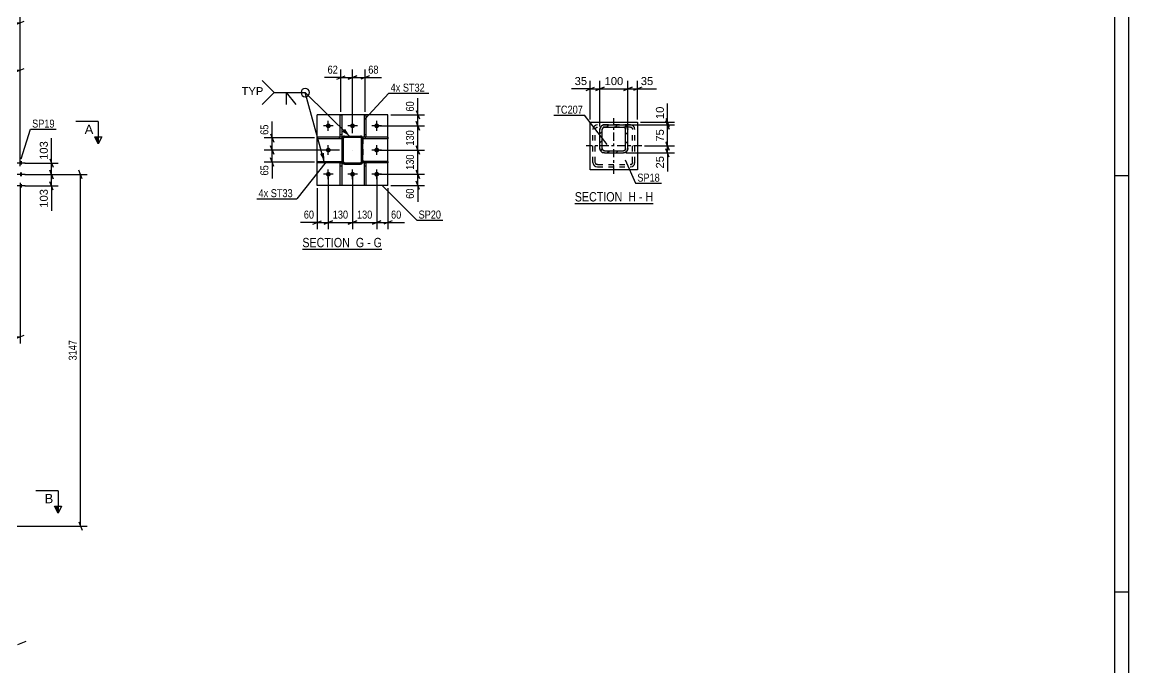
# Model space of a CAD drawing. Header units: millimetres. Extents: x 0 to 1189, y 0 to 841.
# Drawn here: x 792.7 to 1189, y 419.9 to 651.1 of the extents above; entities that cross this region are included whole.
import ezdxf

# ---------------------------------------------------------------- set-up
doc = ezdxf.new("R2010")
doc.units = ezdxf.units.MM
doc.linetypes.add('DXK_LINE_DOT2', pattern=[3.9198, 1.9599, -1.9599])
doc.linetypes.add('DXK_LINE_DOT3', pattern=[5.9187, 2.979, -0.9799, 0.9799, -0.9799])
doc.styles.add('Arial', font='ARIAL.TTF', dxfattribs={"height": 0.2})
doc.styles.add('Arial Narrow', font='ARIALN.TTF', dxfattribs={"height": 0.2})

# ---------------------------------------------------------------- blocks, each defined once
blk = doc.blocks.new('Unknown-203723932-1135')
at = {"color": 5, "linetype": 'Continuous'}
for p, q in [((1189, 0), (1189, 841)), ((1184, 5), (1184, 836)), ((1189, 596), (1184, 596)), ((1189, 447), (1184, 447))]:
    blk.add_line(p, q, dxfattribs=at)
blk = doc.blocks.new('Unknown-203723932-17 - 6226')
at = {"color": 6, "linetype": 'Continuous'}
blk.add_line((893.01, 569.74), (921.51, 569.74), dxfattribs=at)
at = {"color": 0, "linetype": 'Continuous'}
blk.add_wipeout([(911.12, 570.49), (911.12, 573.99), (893.01, 573.99), (893.01, 570.49)], dxfattribs=at)
at = {"color": 7, "linetype": 'Continuous', "style": 'Arial Narrow'}
blk.add_text('SECTION ', height=3.34, dxfattribs=at).set_placement((893.01, 570.49))
at = {"color": 0, "linetype": 'Continuous'}
blk.add_wipeout([(915.15, 570.49), (915.15, 573.99), (912.17, 573.99), (912.17, 570.49)], dxfattribs=at)
blk.add_wipeout([(917.48, 570.49), (917.48, 573.99), (916.2, 573.99), (916.2, 570.49)], dxfattribs=at)
at = {"color": 7, "linetype": 'Continuous', "style": 'Arial Narrow'}
blk.add_text('G', height=3.34, dxfattribs=at).set_placement((912.17, 570.49))
at = {"color": 0, "linetype": 'Continuous'}
blk.add_wipeout([(921.51, 570.49), (921.51, 573.99), (918.53, 573.99), (918.53, 570.49)], dxfattribs=at)
at = {"color": 7, "linetype": 'Continuous', "style": 'Arial Narrow'}
for s, p in [('-', (916.2, 570.49)), ('G', (918.53, 570.49))]:
    blk.add_text(s, height=3.34, dxfattribs=at).set_placement(p)
blk = doc.blocks.new('Unknown-203723932-23 - 41857')
at = {"color": 6, "linetype": 'Continuous'}
blk.add_line((990.58, 586.13), (1018.65, 586.13), dxfattribs=at)
at = {"color": 0, "linetype": 'Continuous'}
blk.add_wipeout([(1008.69, 586.88), (1008.69, 590.38), (990.58, 590.38), (990.58, 586.88)], dxfattribs=at)
at = {"color": 7, "linetype": 'Continuous', "style": 'Arial Narrow'}
blk.add_text('SECTION ', height=3.34, dxfattribs=at).set_placement((990.58, 586.88))
at = {"color": 0, "linetype": 'Continuous'}
blk.add_wipeout([(1012.51, 586.88), (1012.51, 590.38), (1009.74, 590.38), (1009.74, 586.88)], dxfattribs=at)
blk.add_wipeout([(1014.84, 586.88), (1014.84, 590.38), (1013.56, 590.38), (1013.56, 586.88)], dxfattribs=at)
at = {"color": 7, "linetype": 'Continuous', "style": 'Arial Narrow'}
blk.add_text('H', height=3.34, dxfattribs=at).set_placement((1009.74, 586.88))
at = {"color": 0, "linetype": 'Continuous'}
blk.add_wipeout([(1018.65, 586.88), (1018.65, 590.38), (1015.89, 590.38), (1015.89, 586.88)], dxfattribs=at)
at = {"color": 7, "linetype": 'Continuous', "style": 'Arial Narrow'}
for s, p in [('-', (1013.56, 586.88)), ('H', (1015.89, 586.88))]:
    blk.add_text(s, height=3.34, dxfattribs=at).set_placement(p)
blk = doc.blocks.new('Part-203723932-6393 - 6226')
at = {"color": 2, "linetype": 'Continuous'}
for p, q in [((915.23, 592.62), (915.23, 600.69)), ((915.23, 600.69), (915.76, 600.69)), ((915.76, 600.69), (915.76, 592.62)), ((915.76, 592.62), (915.23, 592.62))]:
    blk.add_line(p, q, dxfattribs=at)
at = {"color": 7, "linetype": 'DXK_LINE_DOT2'}
blk.add_line((915.23, 599.69), (915.76, 599.69), dxfattribs=at)
blk = doc.blocks.new('Part-203723932-6305 - 6226')
at = {"color": 2, "linetype": 'Continuous'}
for p, q in [((923.64, 609.88), (914.64, 609.88)), ((914.64, 609.88), (914.64, 609.48)), ((923.64, 609.35), (914.64, 609.35)), ((923.64, 609.88), (923.64, 609.35))]:
    blk.add_line(p, q, dxfattribs=at)
at = {"color": 7, "linetype": 'DXK_LINE_DOT2'}
for p, q in [((914.64, 609.48), (914.64, 609.35)), ((915.64, 609.35), (915.64, 609.88))]:
    blk.add_line(p, q, dxfattribs=at)
blk = doc.blocks.new('Part-203723932-6334 - 6226')
at = {"color": 2, "linetype": 'Continuous'}
for p, q in [((898.31, 592.62), (898.31, 617.95)), ((923.64, 617.95), (898.31, 617.95)), ((923.64, 592.62), (923.64, 617.95)), ((923.64, 592.62), (898.31, 592.62))]:
    blk.add_line(p, q, dxfattribs=at)
blk = doc.blocks.new('Bolt-203723932-6318 - 6226')
at = {"linetype": 'Continuous'}
for points in [[(901.44, 613.95, -1), (903.17, 613.95, -1)], [(910.11, 613.95, -1), (911.84, 613.95, -1)], [(918.77, 613.95, -1), (920.51, 613.95, -1)], [(901.44, 605.29, -1), (903.17, 605.29, -1)], [(918.77, 605.29, -1), (920.51, 605.29, -1)], [(901.44, 596.62, -1), (903.17, 596.62, -1)], [(910.11, 596.62, -1), (911.84, 596.62, -1)], [(918.77, 596.62, -1), (920.51, 596.62, -1)]]:
    blk.add_hatch(color=1, dxfattribs=at).paths.add_polyline_path(points)
at = {"color": 1, "linetype": 'Continuous'}
for p, q in [((902.31, 612.22), (902.31, 615.69)), ((910.97, 612.22), (910.97, 615.69)), ((919.64, 612.22), (919.64, 615.69)), ((904.04, 613.95), (900.57, 613.95)), ((912.71, 613.95), (909.24, 613.95)), ((921.37, 613.95), (917.91, 613.95)), ((902.31, 603.55), (902.31, 607.02)), ((919.64, 603.55), (919.64, 607.02)), ((904.04, 605.29), (900.57, 605.29)), ((921.37, 605.29), (917.91, 605.29)), ((904.04, 596.62), (900.57, 596.62)), ((902.31, 594.89), (902.31, 598.35)), ((912.71, 596.62), (909.24, 596.62)), ((910.97, 594.89), (910.97, 598.35)), ((921.37, 596.62), (917.91, 596.62)), ((919.64, 594.89), (919.64, 598.35))]:
    blk.add_line(p, q, dxfattribs=at)
blk = doc.blocks.new('Part-203723932-6310 - 6226')
at = {"color": 2, "linetype": 'Continuous'}
for p, q in [((923.64, 601.22), (914.64, 601.22)), ((914.64, 600.68), (914.64, 601.09)), ((915.23, 600.68), (914.64, 600.68)), ((923.64, 600.68), (915.76, 600.68)), ((923.64, 601.22), (923.64, 600.68))]:
    blk.add_line(p, q, dxfattribs=at)
at = {"color": 7, "linetype": 'DXK_LINE_DOT2'}
for p, q in [((914.64, 601.09), (914.64, 601.22)), ((915.76, 600.68), (915.23, 600.68)), ((915.64, 600.68), (915.64, 601.22))]:
    blk.add_line(p, q, dxfattribs=at)
blk = doc.blocks.new('Part-203723932-6401 - 6226')
at = {"color": 2, "linetype": 'Continuous'}
for p, q in [((907.31, 609.88), (898.31, 609.88)), ((898.31, 609.88), (898.31, 609.35)), ((907.31, 609.35), (898.31, 609.35)), ((907.31, 609.49), (907.31, 609.88))]:
    blk.add_line(p, q, dxfattribs=at)
at = {"color": 7, "linetype": 'DXK_LINE_DOT2'}
for p, q in [((906.31, 609.35), (906.31, 609.88)), ((907.31, 609.49), (907.31, 609.35))]:
    blk.add_line(p, q, dxfattribs=at)
blk = doc.blocks.new('Part-203723932-6406 - 6226')
at = {"color": 2, "linetype": 'Continuous'}
for p, q in [((898.31, 601.22), (907.31, 601.22)), ((898.31, 601.22), (898.31, 600.68)), ((906.56, 600.68), (898.31, 600.68)), ((907.31, 600.68), (907.1, 600.68)), ((907.31, 600.68), (907.31, 601.09))]:
    blk.add_line(p, q, dxfattribs=at)
at = {"color": 7, "linetype": 'DXK_LINE_DOT2'}
for p, q in [((906.31, 600.68), (906.31, 601.22)), ((907.1, 600.68), (906.56, 600.68)), ((907.31, 601.22), (907.31, 601.09))]:
    blk.add_line(p, q, dxfattribs=at)
blk = doc.blocks.new('Part-203723932-6411 - 6226')
at = {"color": 2, "linetype": 'Continuous'}
for p, q in [((906.56, 592.62), (906.56, 600.69)), ((906.56, 600.69), (907.1, 600.69)), ((907.1, 600.69), (907.1, 592.62)), ((907.1, 592.62), (906.56, 592.62))]:
    blk.add_line(p, q, dxfattribs=at)
at = {"color": 7, "linetype": 'DXK_LINE_DOT2'}
blk.add_line((906.56, 599.69), (907.1, 599.69), dxfattribs=at)
blk = doc.blocks.new('Part-203723932-6425 - 6226')
at = {"color": 2, "linetype": 'Continuous'}
for p, q in [((906.56, 609.89), (906.56, 617.95)), ((906.56, 617.95), (907.1, 617.95)), ((907.1, 617.95), (907.1, 609.89)), ((907.1, 609.89), (906.56, 609.89))]:
    blk.add_line(p, q, dxfattribs=at)
at = {"color": 7, "linetype": 'DXK_LINE_DOT2'}
blk.add_line((906.56, 610.89), (907.1, 610.89), dxfattribs=at)
blk = doc.blocks.new('Part-203723932-6430 - 6226')
at = {"color": 2, "linetype": 'Continuous'}
for p, q in [((915.23, 609.89), (915.23, 617.95)), ((915.23, 617.95), (915.76, 617.95)), ((915.76, 617.95), (915.76, 609.89)), ((915.76, 609.89), (915.23, 609.89))]:
    blk.add_line(p, q, dxfattribs=at)
at = {"color": 7, "linetype": 'DXK_LINE_DOT2'}
blk.add_line((915.23, 610.89), (915.76, 610.89), dxfattribs=at)
blk = doc.blocks.new('Part-203723932-6449 - 6226')
at = {"linetype": 'Continuous'}
h = blk.add_hatch(dxfattribs=at)
h.set_pattern_fill('', scale=0.7, style=0, pattern_type=0)
h.set_pattern_definition([(45, (914.4065, 610.0519), (-1.57154, 1.57154), [])])
h.paths.add_polyline_path([(914.58, 609.79), (914.41, 610.05), (914.15, 610.23), (913.84, 610.29), (908.11, 610.29), (907.8, 610.23), (907.54, 610.05), (907.37, 609.79), (907.31, 609.49), (907.31, 601.09), (907.37, 600.78), (907.54, 600.52), (907.8, 600.35), (908.11, 600.29), (913.84, 600.29), (914.15, 600.35), (914.41, 600.52), (914.58, 600.78), (914.64, 601.09), (914.64, 609.49)])
h.paths.add_polyline_path([(914.24, 601.09), (914.21, 600.93), (914.12, 600.8), (913.99, 600.72), (913.84, 600.69), (908.11, 600.69), (907.95, 600.72), (907.82, 600.8), (907.74, 600.93), (907.71, 601.09), (907.71, 609.49), (907.74, 609.64), (907.82, 609.77), (907.95, 609.86), (908.11, 609.89), (913.84, 609.89), (913.99, 609.86), (914.12, 609.77), (914.21, 609.64), (914.24, 609.49)])
at = {"color": 7, "linetype": 'DXK_LINE_DOT2'}
for p, q in [((907.31, 609.49), (907.37, 609.79)), ((907.31, 609.49), (907.31, 601.09)), ((907.74, 609.64), (907.71, 609.49)), ((907.71, 601.09), (907.71, 609.49)), ((907.82, 609.77), (907.74, 609.64)), ((907.8, 610.23), (908.11, 610.29)), ((907.95, 609.86), (907.82, 609.77)), ((908.11, 609.89), (907.95, 609.86)), ((908.11, 610.29), (913.84, 610.29)), ((908.11, 609.89), (913.84, 609.89)), ((913.84, 610.29), (914.15, 610.23)), ((913.99, 609.86), (913.84, 609.89)), ((914.12, 609.77), (913.99, 609.86)), ((914.21, 609.64), (914.12, 609.77)), ((914.24, 609.49), (914.21, 609.64)), ((914.24, 601.09), (914.24, 609.49)), ((914.58, 609.79), (914.64, 609.49)), ((914.64, 609.49), (914.64, 601.09)), ((907.37, 600.78), (907.31, 601.09)), ((907.71, 601.09), (907.74, 600.93)), ((907.74, 600.93), (907.82, 600.8)), ((908.11, 600.29), (907.8, 600.35)), ((907.82, 600.8), (907.95, 600.72)), ((907.95, 600.72), (908.11, 600.69)), ((908.11, 600.69), (913.84, 600.69)), ((908.11, 600.29), (913.84, 600.29)), ((913.84, 600.69), (913.99, 600.72)), ((914.15, 600.35), (913.84, 600.29)), ((913.99, 600.72), (914.12, 600.8)), ((914.12, 600.8), (914.21, 600.93)), ((914.21, 600.93), (914.24, 601.09)), ((914.64, 601.09), (914.58, 600.78))]:
    blk.add_line(p, q, dxfattribs=at)
at = {"color": 2, "linetype": 'Continuous'}
for p, q in [((907.37, 609.79), (907.31, 609.49)), ((907.31, 601.09), (907.31, 609.49)), ((907.71, 609.49), (907.74, 609.64)), ((907.71, 601.09), (907.71, 609.49)), ((907.74, 609.64), (907.82, 609.77)), ((908.11, 610.29), (907.8, 610.23)), ((907.82, 609.77), (907.95, 609.86)), ((907.95, 609.86), (908.11, 609.89)), ((908.11, 610.29), (913.84, 610.29)), ((908.11, 609.89), (913.84, 609.89)), ((914.15, 610.23), (913.84, 610.29)), ((913.84, 609.89), (913.99, 609.86)), ((913.99, 609.86), (914.12, 609.77)), ((914.12, 609.77), (914.21, 609.64)), ((914.21, 609.64), (914.24, 609.49)), ((914.24, 601.09), (914.24, 609.49)), ((914.64, 609.49), (914.58, 609.79)), ((914.64, 601.09), (914.64, 609.49)), ((907.31, 601.09), (907.37, 600.78)), ((907.74, 600.93), (907.71, 601.09)), ((907.82, 600.8), (907.74, 600.93)), ((907.8, 600.35), (908.11, 600.29)), ((907.95, 600.72), (907.82, 600.8)), ((908.11, 600.69), (907.95, 600.72)), ((908.11, 600.69), (913.84, 600.69)), ((908.11, 600.29), (913.84, 600.29)), ((913.99, 600.72), (913.84, 600.69)), ((913.84, 600.29), (914.15, 600.35)), ((914.12, 600.8), (913.99, 600.72)), ((914.21, 600.93), (914.12, 600.8)), ((914.24, 601.09), (914.21, 600.93)), ((914.58, 600.78), (914.64, 601.09))]:
    blk.add_line(p, q, dxfattribs=at)
at = {"color": 7, "linetype": 'DXK_LINE_DOT3'}
blk.add_line((910.97, 605.29), (910.97, 605.29), dxfattribs=at)
at = {"color": 7, "linetype": 'DXK_LINE_DOT2'}
for centre, start, end in [((908.11, 609.49), 112.5, 157.5), ((913.84, 609.49), 22.5, 67.5), ((908.11, 601.09), 202.5, 247.5), ((913.84, 601.09), 292.5, 337.5)]:
    blk.add_arc(centre, 0.8, start, end, dxfattribs=at)
at = {"color": 2, "linetype": 'Continuous'}
for centre, start, end in [((908.11, 609.49), 112.5, 157.5), ((913.84, 609.49), 22.5, 67.5), ((908.11, 601.09), 202.5, 247.5), ((913.84, 601.09), 292.5, 337.5)]:
    blk.add_arc(centre, 0.8, start, end, dxfattribs=at)
blk = doc.blocks.new('Part-203723932-41882 - 41857')
at = {"color": 2, "linetype": 'Continuous'}
for p, q in [((996.09, 598.26), (996.09, 615.26)), ((996.09, 615.26), (1013.09, 615.26)), ((1013.09, 615.26), (1013.09, 598.26)), ((1013.09, 598.26), (996.09, 598.26))]:
    blk.add_line(p, q, dxfattribs=at)
blk = doc.blocks.new('Part-203723932-41876 - 41857')
at = {"linetype": 'Continuous'}
h = blk.add_hatch(dxfattribs=at)
h.set_pattern_fill('', scale=0.7, style=0, pattern_type=0)
h.set_pattern_definition([(45, (1008.6003, 604.3815), (-1.57154, 1.57154), [])])
h.paths.add_polyline_path([(1007.99, 604.26), (1008.6, 604.38), (1009.12, 604.73), (1009.47, 605.25), (1009.59, 605.86), (1009.59, 612.66), (1009.47, 613.27), (1009.12, 613.79), (1008.6, 614.14), (1007.99, 614.26), (1001.19, 614.26), (1000.58, 614.14), (1000.06, 613.79), (999.71, 613.27), (999.59, 612.66), (999.59, 605.86), (999.71, 605.25), (1000.06, 604.73), (1000.58, 604.38), (1001.19, 604.26)])
h.paths.add_polyline_path([(1001.19, 605.06), (1000.88, 605.12), (1000.62, 605.29), (1000.45, 605.55), (1000.39, 605.86), (1000.39, 612.66), (1000.45, 612.97), (1000.62, 613.23), (1000.88, 613.4), (1001.19, 613.46), (1007.99, 613.46), (1008.29, 613.4), (1008.55, 613.23), (1008.73, 612.97), (1008.79, 612.66), (1008.79, 605.86), (1008.73, 605.55), (1008.55, 605.29), (1008.29, 605.12), (1007.99, 605.06)])
at = {"color": 7, "linetype": 'DXK_LINE_DOT2'}
for p, q in [((999.59, 612.66), (999.71, 613.27)), ((999.59, 605.86), (999.59, 612.66)), ((1000.45, 612.97), (1000.39, 612.66)), ((1000.39, 605.86), (1000.39, 612.66)), ((1000.58, 614.14), (1001.19, 614.26)), ((1001.19, 613.46), (1000.88, 613.4)), ((1001.19, 614.26), (1007.99, 614.26)), ((1001.19, 613.46), (1007.99, 613.46)), ((1007.99, 614.26), (1008.6, 614.14)), ((1008.29, 613.4), (1007.99, 613.46)), ((1008.79, 612.66), (1008.73, 612.97)), ((1008.79, 605.86), (1008.79, 612.66)), ((1009.47, 613.27), (1009.59, 612.66)), ((1009.59, 605.86), (1009.59, 612.66)), ((999.71, 605.25), (999.59, 605.86)), ((1000.39, 605.86), (1000.45, 605.55)), ((1001.19, 604.26), (1000.58, 604.38)), ((1000.88, 605.12), (1001.19, 605.06)), ((1001.19, 605.06), (1007.99, 605.06)), ((1001.19, 604.26), (1007.99, 604.26)), ((1007.99, 605.06), (1008.29, 605.12)), ((1008.6, 604.38), (1007.99, 604.26)), ((1008.73, 605.55), (1008.79, 605.86)), ((1009.59, 605.86), (1009.47, 605.25))]:
    blk.add_line(p, q, dxfattribs=at)
at = {"color": 2, "linetype": 'Continuous'}
for p, q in [((999.71, 613.27), (999.59, 612.66)), ((999.59, 605.86), (999.59, 612.66)), ((1000.39, 612.66), (1000.45, 612.97)), ((1000.39, 605.86), (1000.39, 612.66)), ((1001.19, 614.26), (1000.58, 614.14)), ((1000.88, 613.4), (1001.19, 613.46)), ((1001.19, 614.26), (1007.99, 614.26)), ((1001.19, 613.46), (1007.99, 613.46)), ((1008.6, 614.14), (1007.99, 614.26)), ((1007.99, 613.46), (1008.29, 613.4)), ((1008.73, 612.97), (1008.79, 612.66)), ((1008.79, 605.86), (1008.79, 612.66)), ((1009.59, 612.66), (1009.47, 613.27)), ((1009.59, 605.86), (1009.59, 612.66)), ((999.59, 605.86), (999.71, 605.25)), ((1000.45, 605.55), (1000.39, 605.86)), ((1000.58, 604.38), (1001.19, 604.26)), ((1001.19, 605.06), (1000.88, 605.12)), ((1001.19, 605.06), (1007.99, 605.06)), ((1001.19, 604.26), (1007.99, 604.26)), ((1008.29, 605.12), (1007.99, 605.06)), ((1007.99, 604.26), (1008.6, 604.38)), ((1008.79, 605.86), (1008.73, 605.55)), ((1009.47, 605.25), (1009.59, 605.86))]:
    blk.add_line(p, q, dxfattribs=at)
at = {"color": 7, "linetype": 'DXK_LINE_DOT3'}
blk.add_line((1004.59, 609.26), (1004.59, 609.26), dxfattribs=at)
at = {"color": 7, "linetype": 'DXK_LINE_DOT2'}
for centre, radius, start, end in [((1001.19, 612.66), 1.6, 112.5, 157.5), ((1001.19, 612.66), 0.8, 112.5, 157.5), ((1007.99, 612.66), 0.8, 22.5, 67.5), ((1007.99, 612.66), 1.6, 22.5, 67.5), ((1001.19, 605.86), 1.6, 202.5, 247.5), ((1001.19, 605.86), 0.8, 202.5, 247.5), ((1007.99, 605.86), 0.8, 292.5, 337.5), ((1007.99, 605.86), 1.6, 292.5, 337.5)]:
    blk.add_arc(centre, radius, start, end, dxfattribs=at)
at = {"color": 2, "linetype": 'Continuous'}
for centre, radius, start, end in [((1001.19, 612.66), 1.6, 112.5, 157.5), ((1001.19, 612.66), 0.8, 112.5, 157.5), ((1007.99, 612.66), 0.8, 22.5, 67.5), ((1007.99, 612.66), 1.6, 22.5, 67.5), ((1001.19, 605.86), 1.6, 202.5, 247.5), ((1001.19, 605.86), 0.8, 202.5, 247.5), ((1007.99, 605.86), 0.8, 292.5, 337.5), ((1007.99, 605.86), 1.6, 292.5, 337.5)]:
    blk.add_arc(centre, radius, start, end, dxfattribs=at)
blk = doc.blocks.new('Part-203723932-42021 - 41857')
at = {"color": 7, "linetype": 'DXK_LINE_DOT3'}
for p, q in [((1004.59, 596.76), (1004.59, 616.76)), ((1014.59, 606.76), (994.59, 606.76))]:
    blk.add_line(p, q, dxfattribs=at)
at = {"color": 7, "linetype": 'DXK_LINE_DOT2'}
for p, q in [((997.21, 613.27), (997.09, 612.66)), ((997.09, 600.86), (997.09, 612.66)), ((997.89, 612.66), (997.95, 612.97)), ((997.89, 600.86), (997.89, 612.66)), ((998.69, 614.26), (998.08, 614.14)), ((998.38, 613.4), (998.69, 613.46)), ((1010.49, 614.26), (998.69, 614.26)), ((1010.49, 613.46), (998.69, 613.46)), ((1011.1, 614.14), (1010.49, 614.26)), ((1010.49, 613.46), (1010.79, 613.4)), ((1011.23, 612.97), (1011.29, 612.66)), ((1011.29, 600.86), (1011.29, 612.66)), ((1012.09, 612.66), (1011.97, 613.27)), ((1012.09, 600.86), (1012.09, 612.66)), ((997.09, 600.86), (997.21, 600.25)), ((997.95, 600.55), (997.89, 600.86)), ((998.08, 599.38), (998.69, 599.26)), ((998.69, 600.06), (998.38, 600.12)), ((998.69, 600.06), (1010.49, 600.06)), ((998.69, 599.26), (1010.49, 599.26)), ((1010.79, 600.12), (1010.49, 600.06)), ((1010.49, 599.26), (1011.1, 599.38)), ((1011.29, 600.86), (1011.23, 600.55)), ((1011.97, 600.25), (1012.09, 600.86))]:
    blk.add_line(p, q, dxfattribs=at)
for centre, radius, start, end in [((998.69, 612.66), 1.6, 112.5, 157.5), ((998.69, 612.66), 0.8, 112.5, 157.5), ((1010.49, 612.66), 0.8, 22.5, 67.5), ((1010.49, 612.66), 1.6, 22.5, 67.5), ((998.69, 600.86), 1.6, 202.5, 247.5), ((998.69, 600.86), 0.8, 202.5, 247.5), ((1010.49, 600.86), 0.8, 292.5, 337.5), ((1010.49, 600.86), 1.6, 292.5, 337.5)]:
    blk.add_arc(centre, radius, start, end, dxfattribs=at)
blk = doc.blocks.new('Bolt-203723932-4463 - 4226')
at = {"linetype": 'Continuous'}
for points in [[(791.94, 601.07), (791.94, 600.19), (792.58, 600.19), (792.58, 601.07)], [(791.94, 601.07), (791.94, 600.19), (792.58, 600.19), (792.58, 601.07)], [(791.94, 601.07), (791.94, 600.19), (792.58, 600.19), (792.58, 601.07)], [(791.94, 596.97), (791.94, 596.09), (792.58, 596.09), (792.58, 596.97)], [(791.94, 596.97), (791.94, 596.09), (792.58, 596.09), (792.58, 596.97)], [(791.94, 592.87), (791.94, 591.99), (792.58, 591.99), (792.58, 592.87)], [(791.94, 592.87), (791.94, 591.99), (792.58, 591.99), (792.58, 592.87)], [(791.94, 592.87), (791.94, 591.99), (792.58, 591.99), (792.58, 592.87)]]:
    blk.add_hatch(color=1, dxfattribs=at).paths.add_polyline_path(points)
at = {"color": 1, "linetype": 'Continuous'}
for p, q in [((793.74, 600.63), (790.42, 600.63)), ((793.74, 600.63), (790.42, 600.63)), ((793.74, 600.63), (790.42, 600.63)), ((792.58, 601.07), (791.94, 601.07)), ((792.58, 601.07), (791.94, 601.07)), ((792.58, 601.07), (791.94, 601.07)), ((792.58, 600.19), (791.94, 600.19)), ((792.58, 600.19), (791.94, 600.19)), ((792.58, 600.19), (791.94, 600.19)), ((793.74, 596.53), (790.42, 596.53)), ((793.74, 596.53), (790.42, 596.53)), ((792.58, 596.97), (791.94, 596.97)), ((792.58, 596.97), (791.94, 596.97)), ((792.58, 596.09), (791.94, 596.09)), ((792.58, 596.09), (791.94, 596.09)), ((793.74, 592.43), (790.42, 592.43)), ((793.74, 592.43), (790.42, 592.43)), ((793.74, 592.43), (790.42, 592.43)), ((792.58, 592.87), (791.94, 592.87)), ((792.58, 592.87), (791.94, 592.87)), ((792.58, 592.87), (791.94, 592.87)), ((792.58, 591.99), (791.94, 591.99)), ((792.58, 591.99), (791.94, 591.99)), ((792.58, 591.99), (791.94, 591.99))]:
    blk.add_line(p, q, dxfattribs=at)
blk = doc.blocks.new('StraightDimension-203723932-6530 - 6226')
at = {"color": 7, "linetype": 'Continuous'}
for p, q in [((905.33, 630.69), (908.33, 631.89)), ((906.83, 618.95), (906.83, 634.14)), ((906.83, 631.29), (910.97, 631.29)), ((912.47, 631.89), (909.47, 630.69)), ((910.97, 611.29), (910.97, 634.14))]:
    blk.add_line(p, q, dxfattribs=at)
at = {"color": 0}
blk.add_wipeout([(906.31, 632.04), (906.31, 636.24), (901.45, 636.24), (901.45, 632.04)], dxfattribs=at)
at = {"color": 7, "linetype": 'Continuous'}
blk.add_line((906.83, 631.29), (900.92, 631.29), dxfattribs=at)
blk.add_line((906.83, 631.29), (900.92, 631.29), dxfattribs=at)
at = {"color": 3, "style": 'Arial Narrow'}
blk.add_text('62', height=2.863, dxfattribs=at).set_placement((902.05, 632.64))
blk = doc.blocks.new('StraightDimension-203723932-6517 - 6226')
at = {"color": 7, "linetype": 'Continuous'}
for p, q in [((881.58, 611.12), (882.78, 608.12)), ((897.31, 609.62), (879.33, 609.62)), ((882.78, 603.79), (881.58, 606.79)), ((882.18, 605.29), (882.18, 609.62)), ((906.31, 605.29), (879.33, 605.29))]:
    blk.add_line(p, q, dxfattribs=at)
at = {"color": 0}
blk.add_wipeout([(881.43, 615), (877.23, 615), (877.23, 610.14), (881.43, 610.14)], dxfattribs=at)
at = {"color": 7, "linetype": 'Continuous'}
blk.add_line((882.18, 609.62), (882.18, 615.52), dxfattribs=at)
blk.add_line((882.18, 609.62), (882.18, 615.52), dxfattribs=at)
at = {"color": 3, "style": 'Arial Narrow'}
blk.add_text('65', height=2.863, rotation=90.0002, dxfattribs=at).set_placement((880.83, 610.74))
blk = doc.blocks.new('StraightDimension-203723932-45359 - 6226')
at = {"color": 7, "linetype": 'Continuous'}
for p, q in [((933.72, 606.79), (934.92, 603.79)), ((920.64, 605.29), (936.72, 605.29)), ((934.32, 596.62), (934.32, 605.29)), ((920.64, 596.62), (936.72, 596.62)), ((934.92, 595.12), (933.72, 598.12))]:
    blk.add_line(p, q, dxfattribs=at)
at = {"color": 0}
blk.add_wipeout([(933.57, 604.3), (929.37, 604.3), (929.37, 597.61), (933.57, 597.61)], dxfattribs=at)
at = {"color": 3, "style": 'Arial Narrow'}
blk.add_text('130', height=2.863, rotation=90.0002, dxfattribs=at).set_placement((932.97, 598.21))
blk = doc.blocks.new('StraightDimension-203723932-6580 - 6226')
at = {"color": 7, "linetype": 'Continuous'}
for p, q in [((919.64, 595.62), (919.64, 576.99)), ((923.64, 591.62), (923.64, 576.99)), ((918.14, 578.79), (921.14, 579.99)), ((919.64, 579.39), (923.64, 579.39)), ((925.14, 579.99), (922.14, 578.79))]:
    blk.add_line(p, q, dxfattribs=at)
at = {"color": 0}
blk.add_wipeout([(929.02, 580.14), (929.02, 584.34), (924.17, 584.34), (924.17, 580.14)], dxfattribs=at)
at = {"color": 7, "linetype": 'Continuous'}
blk.add_line((923.64, 579.39), (929.55, 579.39), dxfattribs=at)
blk.add_line((923.64, 579.39), (929.55, 579.39), dxfattribs=at)
at = {"color": 3, "style": 'Arial Narrow'}
blk.add_text('60', height=2.863, dxfattribs=at).set_placement((924.77, 580.74))
blk = doc.blocks.new('StraightDimension-203723932-45361 - 6226')
at = {"color": 7, "linetype": 'Continuous'}
for p, q in [((933.72, 615.45), (934.92, 612.45)), ((920.64, 613.95), (936.72, 613.95)), ((934.32, 605.29), (934.32, 613.95)), ((934.92, 603.79), (933.72, 606.79)), ((920.64, 605.29), (936.72, 605.29))]:
    blk.add_line(p, q, dxfattribs=at)
at = {"color": 0}
blk.add_wipeout([(933.57, 612.96), (929.37, 612.96), (929.37, 606.28), (933.57, 606.28)], dxfattribs=at)
at = {"color": 3, "style": 'Arial Narrow'}
blk.add_text('130', height=2.863, rotation=90.0002, dxfattribs=at).set_placement((932.97, 606.88))
blk = doc.blocks.new('StraightDimension-203723932-6523 - 6226')
at = {"color": 7, "linetype": 'Continuous'}
for p, q in [((881.58, 606.79), (882.78, 603.79)), ((906.31, 605.29), (879.33, 605.29)), ((882.78, 599.45), (881.58, 602.45)), ((882.18, 600.95), (882.18, 605.29)), ((897.31, 600.95), (879.33, 600.95))]:
    blk.add_line(p, q, dxfattribs=at)
at = {"color": 0}
blk.add_wipeout([(881.43, 600.43), (877.23, 600.43), (877.23, 595.57), (881.43, 595.57)], dxfattribs=at)
at = {"color": 7, "linetype": 'Continuous'}
blk.add_line((882.18, 600.95), (882.18, 595.04), dxfattribs=at)
blk.add_line((882.18, 600.95), (882.18, 595.04), dxfattribs=at)
at = {"color": 3, "style": 'Arial Narrow'}
blk.add_text('65', height=2.863, rotation=90.0002, dxfattribs=at).set_placement((880.83, 596.17))
blk = doc.blocks.new('StraightDimension-203723932-45375 - 6226')
at = {"color": 7, "linetype": 'Continuous'}
for p, q in [((902.31, 595.62), (902.31, 576.99)), ((910.97, 595.62), (910.97, 576.99)), ((900.81, 578.79), (903.81, 579.99)), ((902.31, 579.39), (910.97, 579.39)), ((912.47, 579.99), (909.47, 578.79))]:
    blk.add_line(p, q, dxfattribs=at)
at = {"color": 0}
blk.add_wipeout([(909.98, 580.14), (909.98, 584.34), (903.3, 584.34), (903.3, 580.14)], dxfattribs=at)
at = {"color": 3, "style": 'Arial Narrow'}
blk.add_text('130', height=2.863, dxfattribs=at).set_placement((903.9, 580.74))
blk = doc.blocks.new('StraightDimension-203723932-6535 - 6226')
at = {"color": 7, "linetype": 'Continuous'}
for p, q in [((909.47, 630.69), (912.47, 631.89)), ((910.97, 611.29), (910.97, 634.14)), ((910.97, 631.29), (915.5, 631.29)), ((917, 631.89), (914, 630.69)), ((915.5, 618.95), (915.5, 634.14))]:
    blk.add_line(p, q, dxfattribs=at)
at = {"color": 0}
blk.add_wipeout([(920.88, 632.04), (920.88, 636.24), (916.02, 636.24), (916.02, 632.04)], dxfattribs=at)
at = {"color": 7, "linetype": 'Continuous'}
blk.add_line((915.5, 631.29), (921.4, 631.29), dxfattribs=at)
blk.add_line((915.5, 631.29), (921.4, 631.29), dxfattribs=at)
at = {"color": 3, "style": 'Arial Narrow'}
blk.add_text('68', height=2.863, dxfattribs=at).set_placement((916.62, 632.64))
blk = doc.blocks.new('StraightDimension-203723932-6541 - 6226')
at = {"color": 7, "linetype": 'Continuous'}
for p, q in [((933.72, 619.45), (934.92, 616.45)), ((924.64, 617.95), (936.72, 617.95)), ((934.92, 612.45), (933.72, 615.45)), ((934.32, 613.95), (934.32, 617.95)), ((920.64, 613.95), (936.72, 613.95))]:
    blk.add_line(p, q, dxfattribs=at)
at = {"color": 0}
blk.add_wipeout([(933.57, 623.33), (929.37, 623.33), (929.37, 618.48), (933.57, 618.48)], dxfattribs=at)
at = {"color": 7, "linetype": 'Continuous'}
blk.add_line((934.32, 617.95), (934.32, 623.86), dxfattribs=at)
blk.add_line((934.32, 617.95), (934.32, 623.86), dxfattribs=at)
at = {"color": 3, "style": 'Arial Narrow'}
blk.add_text('60', height=2.863, rotation=90.0002, dxfattribs=at).set_placement((932.97, 619.08))
blk = doc.blocks.new('StraightDimension-203723932-6551 - 6226')
at = {"color": 7, "linetype": 'Continuous'}
for p, q in [((920.64, 596.62), (936.72, 596.62)), ((933.72, 598.12), (934.92, 595.12)), ((934.32, 592.62), (934.32, 596.62)), ((924.64, 592.62), (936.72, 592.62)), ((934.92, 591.12), (933.72, 594.12))]:
    blk.add_line(p, q, dxfattribs=at)
at = {"color": 0}
blk.add_wipeout([(933.57, 592.09), (929.37, 592.09), (929.37, 587.24), (933.57, 587.24)], dxfattribs=at)
at = {"color": 7, "linetype": 'Continuous'}
blk.add_line((934.32, 592.62), (934.32, 586.71), dxfattribs=at)
blk.add_line((934.32, 592.62), (934.32, 586.71), dxfattribs=at)
at = {"color": 3, "style": 'Arial Narrow'}
blk.add_text('60', height=2.863, rotation=90.0002, dxfattribs=at).set_placement((932.97, 587.84))
blk = doc.blocks.new('StraightDimension-203723932-6570 - 6226')
at = {"color": 7, "linetype": 'Continuous'}
for p, q in [((902.31, 595.62), (902.31, 576.99)), ((898.31, 591.62), (898.31, 576.99)), ((896.81, 578.79), (899.81, 579.99)), ((898.31, 579.39), (902.31, 579.39)), ((903.81, 579.99), (900.81, 578.79))]:
    blk.add_line(p, q, dxfattribs=at)
at = {"color": 0}
blk.add_wipeout([(897.78, 580.14), (897.78, 584.34), (892.93, 584.34), (892.93, 580.14)], dxfattribs=at)
at = {"color": 7, "linetype": 'Continuous'}
blk.add_line((898.31, 579.39), (892.4, 579.39), dxfattribs=at)
blk.add_line((898.31, 579.39), (892.4, 579.39), dxfattribs=at)
at = {"color": 3, "style": 'Arial Narrow'}
blk.add_text('60', height=2.863, dxfattribs=at).set_placement((893.53, 580.74))
blk = doc.blocks.new('StraightDimension-203723932-45377 - 6226')
at = {"color": 7, "linetype": 'Continuous'}
for p, q in [((910.97, 595.62), (910.97, 576.99)), ((919.64, 595.62), (919.64, 576.99)), ((909.47, 578.79), (912.47, 579.99)), ((910.97, 579.39), (919.64, 579.39)), ((921.14, 579.99), (918.14, 578.79))]:
    blk.add_line(p, q, dxfattribs=at)
at = {"color": 0}
blk.add_wipeout([(918.65, 580.14), (918.65, 584.34), (911.97, 584.34), (911.97, 580.14)], dxfattribs=at)
at = {"color": 3, "style": 'Arial Narrow'}
blk.add_text('130', height=2.863, dxfattribs=at).set_placement((912.57, 580.74))
blk = doc.blocks.new('StraightDimension-203723932-42164 - 41857')
at = {"color": 7, "linetype": 'Continuous'}
for p, q in [((1008.09, 626.6), (1011.09, 627.8)), ((1009.59, 613.66), (1009.59, 630.05)), ((1009.59, 627.2), (1013.09, 627.2)), ((1014.59, 627.8), (1011.59, 626.6)), ((1013.09, 616.26), (1013.09, 630.05))]:
    blk.add_line(p, q, dxfattribs=at)
at = {"color": 0}
blk.add_wipeout([(1019.26, 627.95), (1019.26, 632.15), (1013.61, 632.15), (1013.61, 627.95)], dxfattribs=at)
at = {"color": 7, "linetype": 'Continuous'}
blk.add_line((1013.09, 627.2), (1019.79, 627.2), dxfattribs=at)
blk.add_line((1013.09, 627.2), (1019.79, 627.2), dxfattribs=at)
at = {"color": 3, "style": 'Arial'}
blk.add_text('35', height=2.865, dxfattribs=at).set_placement((1014.21, 628.55))
blk = doc.blocks.new('StraightDimension-203723932-42165 - 41857')
at = {"color": 7, "linetype": 'Continuous'}
for p, q in [((998.09, 626.6), (1001.09, 627.8)), ((999.59, 613.66), (999.59, 630.05)), ((999.59, 627.2), (1009.59, 627.2)), ((1011.09, 627.8), (1008.09, 626.6)), ((1009.59, 613.66), (1009.59, 630.05))]:
    blk.add_line(p, q, dxfattribs=at)
at = {"color": 0}
blk.add_wipeout([(1008.52, 627.95), (1008.52, 632.15), (1000.65, 632.15), (1000.65, 627.95)], dxfattribs=at)
at = {"color": 3, "style": 'Arial'}
blk.add_text('100', height=2.865, dxfattribs=at).set_placement((1001.25, 628.55))
blk = doc.blocks.new('StraightDimension-203723932-42166 - 41857')
at = {"color": 7, "linetype": 'Continuous'}
for p, q in [((994.59, 626.6), (997.59, 627.8)), ((996.09, 616.26), (996.09, 630.05)), ((996.09, 627.2), (999.59, 627.2)), ((1001.09, 627.8), (998.09, 626.6)), ((999.59, 613.66), (999.59, 630.05))]:
    blk.add_line(p, q, dxfattribs=at)
at = {"color": 0}
blk.add_wipeout([(995.56, 627.95), (995.56, 632.15), (989.92, 632.15), (989.92, 627.95)], dxfattribs=at)
at = {"color": 7, "linetype": 'Continuous'}
blk.add_line((996.09, 627.2), (989.39, 627.2), dxfattribs=at)
blk.add_line((996.09, 627.2), (989.39, 627.2), dxfattribs=at)
at = {"color": 3, "style": 'Arial'}
blk.add_text('35', height=2.865, dxfattribs=at).set_placement((990.52, 628.55))
blk = doc.blocks.new('StraightDimension-203723932-42195 - 41857')
at = {"color": 7, "linetype": 'Continuous'}
for p, q in [((1014.09, 615.26), (1026.23, 615.26)), ((1023.23, 616.76), (1024.43, 613.76)), ((1024.43, 612.76), (1023.23, 615.76)), ((1023.83, 614.26), (1023.83, 615.26)), ((1007.52, 614.26), (1026.23, 614.26))]:
    blk.add_line(p, q, dxfattribs=at)
at = {"color": 0}
blk.add_wipeout([(1023.08, 621.43), (1018.88, 621.43), (1018.88, 615.78), (1023.08, 615.78)], dxfattribs=at)
at = {"color": 7, "linetype": 'Continuous'}
blk.add_line((1023.83, 615.26), (1023.83, 621.96), dxfattribs=at)
blk.add_line((1023.83, 615.26), (1023.83, 621.96), dxfattribs=at)
at = {"color": 3, "style": 'Arial'}
blk.add_text('10', height=2.865, rotation=90.0002, dxfattribs=at).set_placement((1022.48, 616.38))
blk = doc.blocks.new('StraightDimension-203723932-42196 - 41857')
at = {"color": 7, "linetype": 'Continuous'}
for p, q in [((1023.23, 615.76), (1024.43, 612.76)), ((1007.52, 614.26), (1026.23, 614.26)), ((1023.83, 606.76), (1023.83, 614.26)), ((1015.59, 606.76), (1026.23, 606.76)), ((1024.43, 605.26), (1023.23, 608.26))]:
    blk.add_line(p, q, dxfattribs=at)
at = {"color": 0}
blk.add_wipeout([(1023.08, 613.33), (1018.88, 613.33), (1018.88, 607.69), (1023.08, 607.69)], dxfattribs=at)
at = {"color": 3, "style": 'Arial'}
blk.add_text('75', height=2.865, rotation=90.0002, dxfattribs=at).set_placement((1022.48, 608.29))
blk = doc.blocks.new('StraightDimension-203723932-42197 - 41857')
at = {"color": 7, "linetype": 'Continuous'}
for p, q in [((1015.59, 606.76), (1026.23, 606.76)), ((1023.23, 608.26), (1024.43, 605.26)), ((1023.83, 604.26), (1023.83, 606.76)), ((1008.99, 604.26), (1026.23, 604.26)), ((1024.43, 602.76), (1023.23, 605.76))]:
    blk.add_line(p, q, dxfattribs=at)
at = {"color": 0}
blk.add_wipeout([(1023.08, 603.73), (1018.88, 603.73), (1018.88, 598.09), (1023.08, 598.09)], dxfattribs=at)
at = {"color": 7, "linetype": 'Continuous'}
blk.add_line((1023.83, 604.26), (1023.83, 597.56), dxfattribs=at)
blk.add_line((1023.83, 604.26), (1023.83, 597.56), dxfattribs=at)
at = {"color": 3, "style": 'Arial'}
blk.add_text('25', height=2.865, rotation=90.0002, dxfattribs=at).set_placement((1022.48, 598.69))
blk = doc.blocks.new('StraightDimension-203723932-4989 - 4226')
at = {"color": 7, "linetype": 'Continuous'}
for p, q in [((793.58, 596.53), (805.59, 596.53)), ((802.59, 598.03), (803.79, 595.03)), ((803.19, 592.43), (803.19, 596.53)), ((793.58, 592.43), (805.59, 592.43)), ((803.79, 590.93), (802.59, 593.93))]:
    blk.add_line(p, q, dxfattribs=at)
at = {"color": 0}
blk.add_wipeout([(802.44, 591.91), (798.24, 591.91), (798.24, 584.04), (802.44, 584.04)], dxfattribs=at)
at = {"color": 7, "linetype": 'Continuous'}
blk.add_line((803.19, 592.43), (803.19, 583.51), dxfattribs=at)
blk.add_line((803.19, 592.43), (803.19, 583.51), dxfattribs=at)
at = {"color": 3, "style": 'Arial'}
blk.add_text('103', height=2.865, rotation=90.0002, dxfattribs=at).set_placement((801.84, 584.64))
blk = doc.blocks.new('StraightDimension-203723932-12417 - 4226')
at = {"color": 7, "linetype": 'Continuous'}
for p, q in [((727.15, 595.53), (727.15, 646.27)), ((791.94, 599.53), (791.94, 646.27)), ((728.65, 634.46), (725.65, 633.26)), ((790.44, 633.26), (793.44, 634.46)), ((727.15, 633.86), (791.94, 633.86))]:
    blk.add_line(p, q, dxfattribs=at)
at = {"color": 0, "linetype": 'Continuous'}
blk.add_wipeout([(791.34, 646.87), (787.14, 646.87), (787.14, 634.56), (791.34, 634.56)], dxfattribs=at)
at = {"color": 0}
blk.add_wipeout([(764.59, 634.61), (764.59, 638.81), (754.5, 638.81), (754.5, 634.61)], dxfattribs=at)
at = {"color": 3, "linetype": 'Continuous', "style": 'Arial'}
blk.add_text('17354', height=2.865, rotation=90.0002, dxfattribs=at).set_placement((790.74, 635.16))
at = {"color": 3, "style": 'Arial'}
blk.add_text('1620', height=2.865, dxfattribs=at).set_placement((755.1, 635.21))
blk = doc.blocks.new('StraightDimension-203723932-49476 - 4226')
at = {"color": 7, "linetype": 'Continuous'}
for p, q in [((776.78, 614.17), (776.78, 680.31)), ((791.94, 599.53), (791.94, 667.71)), ((778.28, 651.39), (775.28, 650.19)), ((776.78, 650.79), (791.94, 650.79)), ((790.44, 650.19), (793.44, 651.39))]:
    blk.add_line(p, q, dxfattribs=at)
at = {"color": 0}
blk.add_wipeout([(788.29, 651.54), (788.29, 655.74), (780.42, 655.74), (780.42, 651.54)], dxfattribs=at)
at = {"color": 0, "linetype": 'Continuous'}
blk.add_wipeout([(791.34, 668.31), (787.14, 668.31), (787.14, 655.99), (791.34, 655.99)], dxfattribs=at)
at = {"color": 3, "linetype": 'Continuous', "style": 'Arial'}
blk.add_text('17354', height=2.865, rotation=90.0002, dxfattribs=at).set_placement((790.74, 656.59))
at = {"color": 3, "style": 'Arial'}
blk.add_text('379', height=2.865, dxfattribs=at).set_placement((781.02, 652.14))
blk = doc.blocks.new('StraightDimension-203723932-4917 - 4226')
at = {"color": 7, "linetype": 'Continuous'}
for p, q in [((791.94, 593.53), (791.94, 536.05)), ((747.87, 539.05), (744.87, 537.85)), ((746.37, 474.31), (746.37, 541.3)), ((790.44, 537.85), (793.44, 539.05)), ((746.37, 538.45), (791.94, 538.45))]:
    blk.add_line(p, q, dxfattribs=at)
at = {"color": 0}
blk.add_wipeout([(773.41, 539.2), (773.41, 543.4), (764.9, 543.4), (764.9, 539.2)], dxfattribs=at)
at = {"color": 3, "style": 'Arial Narrow'}
blk.add_text('1139', height=2.863, dxfattribs=at).set_placement((765.5, 539.8))
blk = doc.blocks.new('StraightDimension-203723932-4954 - 4226')
at = {"color": 7, "linetype": 'Continuous'}
for p, q in [((793.58, 596.53), (815.93, 596.53)), ((814.13, 595.03), (812.93, 598.03)), ((813.53, 470.67), (813.53, 596.53)), ((812.93, 472.17), (814.13, 469.17)), ((748.01, 470.67), (815.93, 470.67))]:
    blk.add_line(p, q, dxfattribs=at)
at = {"color": 0}
blk.add_wipeout([(812.78, 537.86), (808.58, 537.86), (808.58, 529.34), (812.78, 529.34)], dxfattribs=at)
at = {"color": 3, "style": 'Arial Narrow'}
blk.add_text('3147', height=2.863, rotation=90.0002, dxfattribs=at).set_placement((812.18, 529.94))
blk = doc.blocks.new('StraightDimension-203723932-4981 - 4226')
at = {"color": 7, "linetype": 'Continuous'}
for p, q in [((793.58, 600.63), (805.59, 600.63)), ((802.59, 602.13), (803.79, 599.13)), ((803.19, 596.53), (803.19, 600.63)), ((793.58, 596.53), (805.59, 596.53)), ((803.79, 595.03), (802.59, 598.03))]:
    blk.add_line(p, q, dxfattribs=at)
at = {"color": 0}
blk.add_wipeout([(802.44, 609.03), (798.24, 609.03), (798.24, 601.16), (802.44, 601.16)], dxfattribs=at)
at = {"color": 7, "linetype": 'Continuous'}
blk.add_line((803.19, 600.63), (803.19, 609.55), dxfattribs=at)
blk.add_line((803.19, 600.63), (803.19, 609.55), dxfattribs=at)
at = {"color": 3, "style": 'Arial'}
blk.add_text('103', height=2.865, rotation=90.0002, dxfattribs=at).set_placement((801.84, 601.76))
blk = doc.blocks.new('StraightDimension-203723932-5346 - 4226')
at = {"color": 7, "linetype": 'Continuous'}
blk.add_line((791.08, 428.29), (794.08, 429.49), dxfattribs=at)
blk = doc.blocks.new('Mark-203723932-6330 - 6226')
at = {"color": 0}
blk.add_wipeout([(942.66, 580.75), (942.66, 583.75), (934.62, 583.75), (934.62, 580.75)], dxfattribs=at)
blk.add_wipeout([(942.66, 580.75), (942.66, 583.75), (934.62, 583.75), (934.62, 580.75)], dxfattribs=at)
at = {"color": 30, "linetype": 'Continuous'}
for p, q in [((921.61, 592.62), (934.02, 580.15)), ((934.02, 580.15), (943.26, 580.15))]:
    blk.add_line(p, q, dxfattribs=at)
at = {"color": 3, "style": 'Arial Narrow'}
blk.add_text('SP20', height=2.863, dxfattribs=at).set_placement((934.62, 580.75))
blk = doc.blocks.new('WeldMark-203723932-6590 - 6226')
at = {"linetype": 'Continuous'}
for points in [[(908.3, 612.92), (909.92, 610.29), (907.25, 611.85)], [(900.79, 604.31), (900.86, 601.22), (899.34, 603.91)]]:
    blk.add_hatch(color=30, dxfattribs=at).paths.add_polyline_path(points)
at = {"color": 30, "linetype": 'Continuous'}
for p in [(882.93, 625.85), (909.92, 610.29), (900.86, 601.22)]:
    blk.add_line(p, (894.03, 625.85), dxfattribs=at)
at = {"color": 3, "linetype": 'Continuous'}
for q in [(890.64, 621.57), (887.21, 621.57)]:
    blk.add_line((887.21, 625.85), q, dxfattribs=at)
for start, end in [(90, 270), (270, 90)]:
    blk.add_arc((894.03, 625.85), 1.5, start, end, dxfattribs=at)
at = {"color": 0, "linetype": 'Continuous'}
blk.add_wipeout([(879.03, 624.95), (879.03, 627.95), (871.25, 627.95), (871.25, 624.95)], dxfattribs=at)
blk.add_wipeout([(879.03, 624.95), (879.03, 627.95), (871.25, 627.95), (871.25, 624.95)], dxfattribs=at)
at = {"color": 3, "linetype": 'Continuous'}
for q in [(878.64, 630.14), (878.64, 621.57)]:
    blk.add_line((882.93, 625.85), q, dxfattribs=at)
at = {"color": 3, "linetype": 'Continuous', "style": 'Arial'}
blk.add_text('TYP', height=2.865, dxfattribs=at).set_placement((871.25, 624.95))
blk = doc.blocks.new('MarkSet-203723932-6647 - 6226')
at = {"color": 0}
blk.add_wipeout([(928.09, 626.21), (928.09, 629.21), (924.62, 629.21), (924.62, 626.21)], dxfattribs=at)
blk.add_wipeout([(928.09, 626.21), (928.09, 629.21), (924.62, 629.21), (924.62, 626.21)], dxfattribs=at)
at = {"color": 30, "linetype": 'Continuous'}
blk.add_line((915.36, 616.32), (924.02, 625.61), dxfattribs=at)
at = {"color": 0}
blk.add_wipeout([(936.85, 626.21), (936.85, 629.21), (928.99, 629.21), (928.99, 626.21)], dxfattribs=at)
blk.add_wipeout([(936.85, 626.21), (936.85, 629.21), (928.99, 629.21), (928.99, 626.21)], dxfattribs=at)
at = {"color": 30, "linetype": 'Continuous'}
blk.add_line((924.02, 625.61), (938.35, 625.61), dxfattribs=at)
at = {"color": 3, "style": 'Arial Narrow'}
for s, p in [('4x', (924.62, 626.21)), ('ST32', (928.99, 626.21))]:
    blk.add_text(s, height=2.863, dxfattribs=at).set_placement(p)
blk = doc.blocks.new('MarkSet-203723932-6677 - 6226')
at = {"color": 0}
blk.add_wipeout([(880.79, 588.41), (880.79, 591.41), (877.32, 591.41), (877.32, 588.41)], dxfattribs=at)
blk.add_wipeout([(880.79, 588.41), (880.79, 591.41), (877.32, 591.41), (877.32, 588.41)], dxfattribs=at)
blk.add_wipeout([(889.54, 588.41), (889.54, 591.41), (881.69, 591.41), (881.69, 588.41)], dxfattribs=at)
blk.add_wipeout([(889.54, 588.41), (889.54, 591.41), (881.69, 591.41), (881.69, 588.41)], dxfattribs=at)
at = {"color": 30, "linetype": 'Continuous'}
for p in [(901.53, 601.08), (876.72, 587.81)]:
    blk.add_line(p, (891.04, 587.81), dxfattribs=at)
at = {"color": 3, "style": 'Arial Narrow'}
for s, p in [('4x', (877.32, 588.41)), ('ST33', (881.69, 588.41))]:
    blk.add_text(s, height=2.863, dxfattribs=at).set_placement(p)
blk = doc.blocks.new('Mark-203723932-42228 - 41857')
at = {"color": 0}
blk.add_wipeout([(993.47, 618.32), (993.47, 621.32), (983.61, 621.32), (983.61, 618.32)], dxfattribs=at)
blk.add_wipeout([(993.47, 618.32), (993.47, 621.32), (983.61, 621.32), (983.61, 618.32)], dxfattribs=at)
at = {"color": 30, "linetype": 'Continuous'}
for p in [(983.01, 617.72), (1002.11, 607.29)]:
    blk.add_line(p, (994.07, 617.72), dxfattribs=at)
at = {"color": 3, "style": 'Arial Narrow'}
blk.add_text('TC207', height=2.863, dxfattribs=at).set_placement((983.61, 618.32))
blk = doc.blocks.new('Mark-203723932-42231 - 41857')
at = {"color": 0}
blk.add_wipeout([(1021.01, 593.98), (1021.01, 596.98), (1012.97, 596.98), (1012.97, 593.98)], dxfattribs=at)
blk.add_wipeout([(1021.01, 593.98), (1021.01, 596.98), (1012.97, 596.98), (1012.97, 593.98)], dxfattribs=at)
at = {"color": 30, "linetype": 'Continuous'}
for p, q in [((1008.67, 601.79), (1012.37, 593.38)), ((1012.37, 593.38), (1021.61, 593.38))]:
    blk.add_line(p, q, dxfattribs=at)
at = {"color": 3, "style": 'Arial Narrow'}
blk.add_text('SP18', height=2.863, dxfattribs=at).set_placement((1012.97, 593.98))
blk = doc.blocks.new('Mark-203723932-4478 - 4226')
at = {"color": 0}
blk.add_wipeout([(804.27, 613.32), (804.27, 616.32), (796.23, 616.32), (796.23, 613.32)], dxfattribs=at)
blk.add_wipeout([(804.27, 613.32), (804.27, 616.32), (796.23, 616.32), (796.23, 613.32)], dxfattribs=at)
at = {"color": 30, "linetype": 'Continuous'}
for p, q in [((792.26, 602.2), (795.63, 612.72)), ((795.63, 612.72), (804.87, 612.72))]:
    blk.add_line(p, q, dxfattribs=at)
at = {"color": 3, "style": 'Arial Narrow'}
blk.add_text('SP19', height=2.863, dxfattribs=at).set_placement((796.23, 613.32))
blk = doc.blocks.new('SectionMark-203723932-5391 - 4226')
at = {"color": 0, "linetype": 'Continuous'}
blk.add_wipeout([(818.15, 611.03), (818.15, 614.53), (815.04, 614.53), (815.04, 611.03)], dxfattribs=at)
at = {"linetype": 'Continuous'}
blk.add_hatch(color=6, dxfattribs=at).paths.add_polyline_path([(818.65, 610.03), (819.9, 610.03), (819.9, 607.53)])
at = {"color": 6, "linetype": 'Continuous'}
for p, q in [((819.9, 615.53), (811.9, 615.53)), ((819.9, 615.53), (819.9, 607.53)), ((818.65, 610.03), (821.15, 610.03)), ((819.9, 607.53), (818.65, 610.03)), ((821.15, 610.03), (819.9, 607.53))]:
    blk.add_line(p, q, dxfattribs=at)
at = {"color": 3, "linetype": 'Continuous', "style": 'Arial'}
blk.add_text('A', height=3.34, dxfattribs=at).set_placement((815.04, 611.03))
blk = doc.blocks.new('SectionMark-203723932-5397 - 4226')
at = {"color": 0, "linetype": 'Continuous'}
blk.add_wipeout([(803.8, 478.81), (803.8, 482.31), (800.69, 482.31), (800.69, 478.81)], dxfattribs=at)
at = {"linetype": 'Continuous'}
blk.add_hatch(color=6, dxfattribs=at).paths.add_polyline_path([(804.3, 477.81), (805.55, 477.81), (805.55, 475.31)])
at = {"color": 6, "linetype": 'Continuous'}
for p, q in [((805.55, 483.31), (797.55, 483.31)), ((805.55, 483.31), (805.55, 475.31)), ((804.3, 477.81), (806.8, 477.81)), ((805.55, 475.31), (804.3, 477.81)), ((806.8, 477.81), (805.55, 475.31))]:
    blk.add_line(p, q, dxfattribs=at)
at = {"color": 3, "linetype": 'Continuous', "style": 'Arial'}
blk.add_text('B', height=3.34, dxfattribs=at).set_placement((800.69, 478.81))

msp = doc.modelspace()

# ---------------------------------------------------------------- block references
for name in ['Unknown-203723932-1135', 'Part-203723932-6334 - 6226', 'Bolt-203723932-6318 - 6226', 'Part-203723932-6425 - 6226', 'Part-203723932-6430 - 6226', 'Part-203723932-42021 - 41857', 'Part-203723932-41882 - 41857', 'Part-203723932-41876 - 41857', 'Part-203723932-6401 - 6226', 'Part-203723932-6449 - 6226', 'Part-203723932-6305 - 6226', 'Bolt-203723932-4463 - 4226', 'Part-203723932-6406 - 6226', 'Part-203723932-6411 - 6226', 'Part-203723932-6310 - 6226', 'Part-203723932-6393 - 6226']:
    msp.add_blockref(name, (0, 0))

# ---------------------------------------------------------------- next in the draw order: block references
for name in ['StraightDimension-203723932-6530 - 6226', 'StraightDimension-203723932-42164 - 41857', 'StraightDimension-203723932-45359 - 6226', 'StraightDimension-203723932-4989 - 4226', 'Unknown-203723932-23 - 41857', 'Unknown-203723932-17 - 6226']:
    msp.add_blockref(name, (0, 0))

# ---------------------------------------------------------------- next in the draw order: block references
for name in ['StraightDimension-203723932-12417 - 4226', 'StraightDimension-203723932-42165 - 41857', 'StraightDimension-203723932-6517 - 6226', 'StraightDimension-203723932-45361 - 6226', 'StraightDimension-203723932-6580 - 6226', 'StraightDimension-203723932-4917 - 4226']:
    msp.add_blockref(name, (0, 0))

# ---------------------------------------------------------------- next in the draw order: block references
for name in ['StraightDimension-203723932-49476 - 4226', 'StraightDimension-203723932-6535 - 6226', 'StraightDimension-203723932-42166 - 41857', 'StraightDimension-203723932-42195 - 41857', 'StraightDimension-203723932-6523 - 6226', 'StraightDimension-203723932-6551 - 6226']:
    msp.add_blockref(name, (0, 0))

# ---------------------------------------------------------------- next in the draw order: block references
for name in ['WeldMark-203723932-6590 - 6226', 'StraightDimension-203723932-6541 - 6226', 'Mark-203723932-42228 - 41857', 'StraightDimension-203723932-42196 - 41857', 'StraightDimension-203723932-4954 - 4226', 'StraightDimension-203723932-45375 - 6226']:
    msp.add_blockref(name, (0, 0))

# ---------------------------------------------------------------- next in the draw order: block references
for name in ['MarkSet-203723932-6647 - 6226', 'StraightDimension-203723932-4981 - 4226', 'StraightDimension-203723932-42197 - 41857', 'StraightDimension-203723932-6570 - 6226', 'StraightDimension-203723932-45377 - 6226', 'StraightDimension-203723932-5346 - 4226']:
    msp.add_blockref(name, (0, 0))

# ---------------------------------------------------------------- next in the draw order: block references
for name in ['Mark-203723932-4478 - 4226', 'MarkSet-203723932-6677 - 6226', 'Mark-203723932-42231 - 41857', 'Mark-203723932-6330 - 6226', 'SectionMark-203723932-5397 - 4226']:
    msp.add_blockref(name, (0, 0))

# ---------------------------------------------------------------- next in the draw order: block references
msp.add_blockref('SectionMark-203723932-5391 - 4226', (0, 0))

doc.saveas('drawing.dxf')
